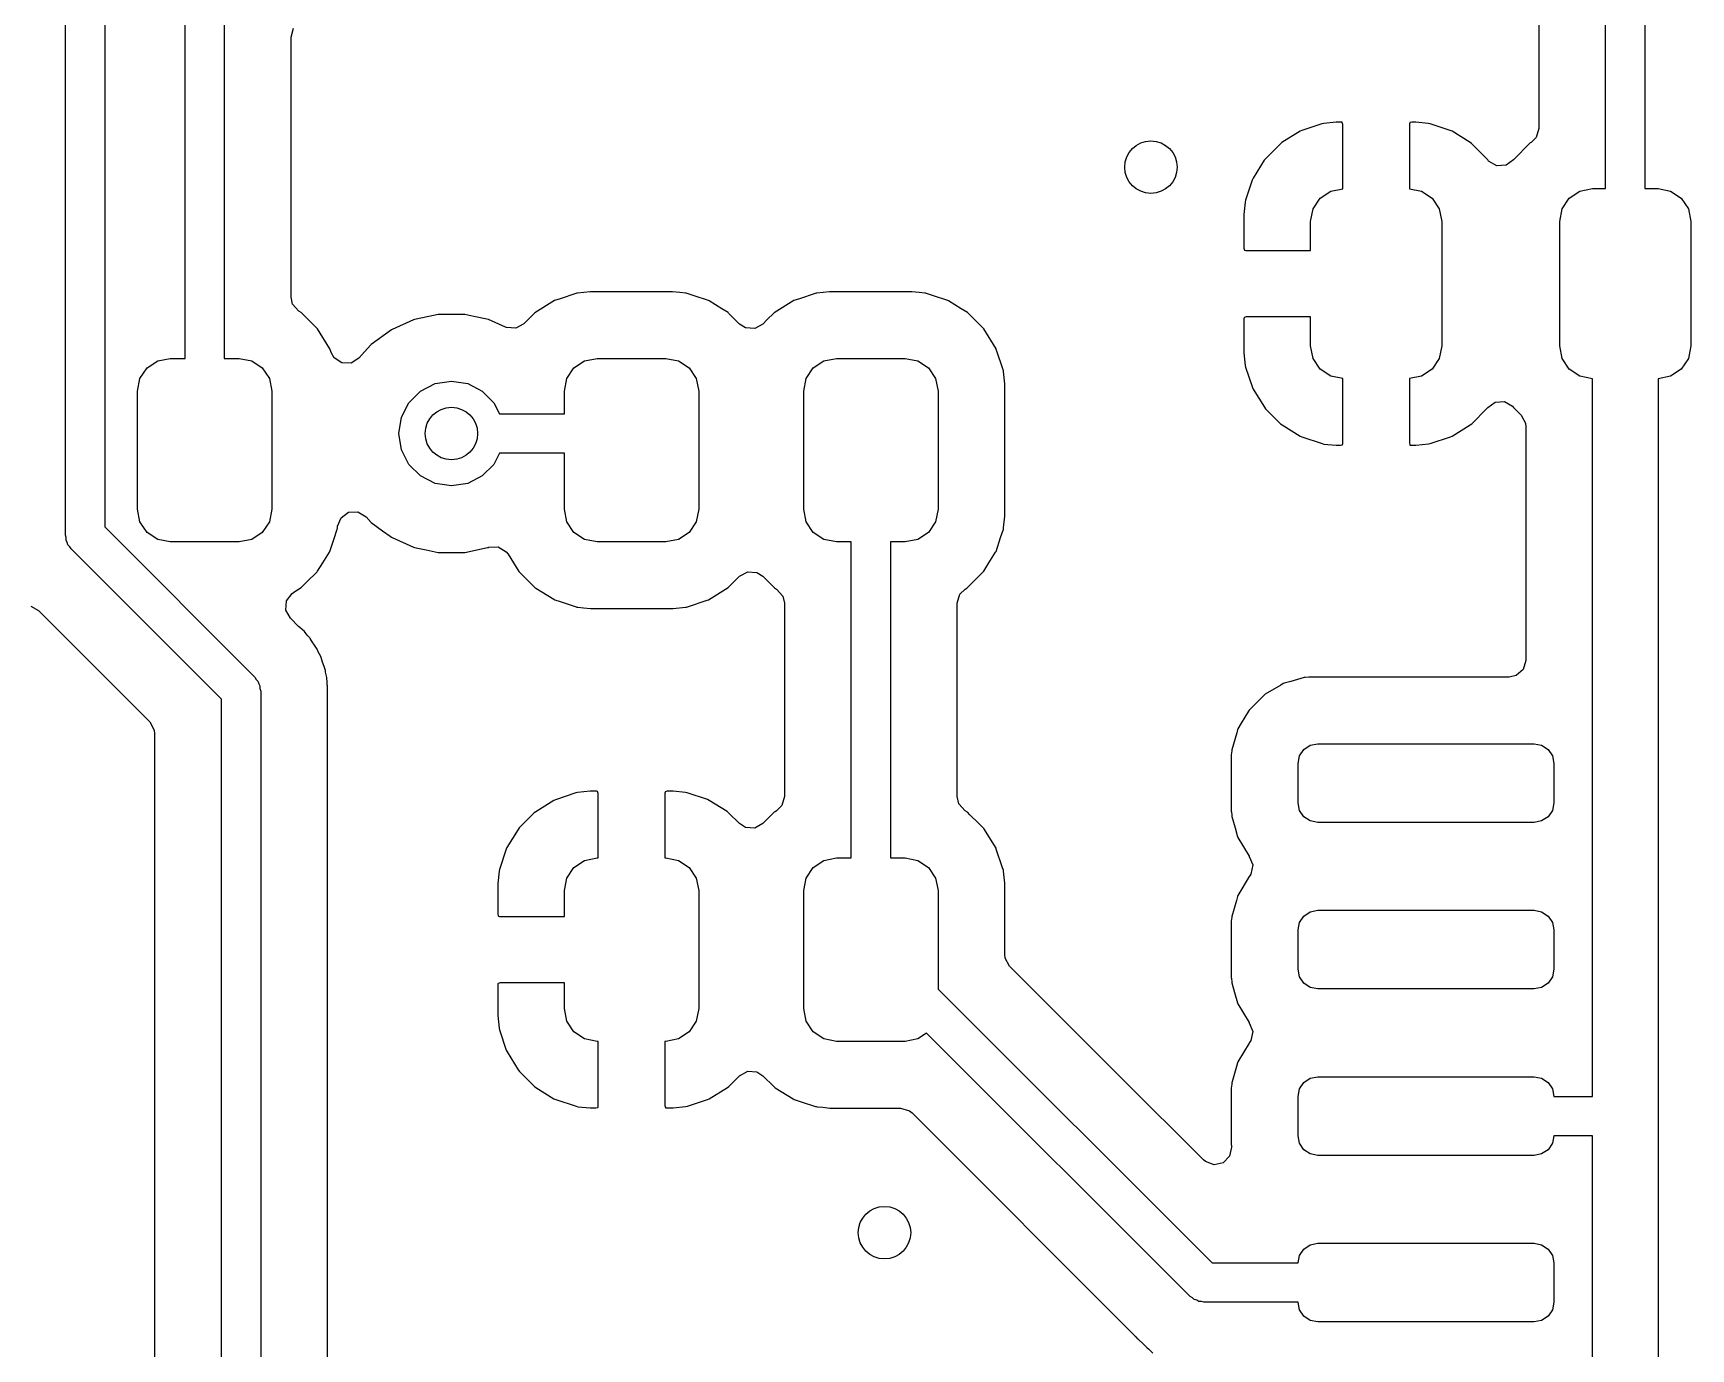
# Model space of a CAD drawing. Extents: x 51 to 243, y -135 to -54.
# Drawn here: x 154.8 to 167.44, y -94.61 to -84.58 of the extents above; entities that cross this region are included whole.
import ezdxf

# ---------------------------------------------------------------- set-up
doc = ezdxf.new("R2010")
doc.units = 0
doc.layers.add('BLACK', color=7, linetype='CONTINUOUS')

msp = doc.modelspace()

# ---------------------------------------------------------------- linework, layer by layer
at = {"layer": 'BLACK', "linetype": 'CONTINUOUS'}
for p, q in [((155.044, -88.4048), (155.044, -63.0388)), ((155.344, -63.101), (155.344, -88.3427)), ((166.789, -85.762), (166.789, -78.8631)), ((167.089, -78.801), (167.089, -85.762)), ((155.957, -87.057), (155.957, -84.139)), ((156.256, -84.139), (156.256, -87.057)), ((166.28, -84.2465), (166.28, -85.3026)), ((156.765, -84.6062), (156.785, -84.538)), ((156.765, -86.5897), (156.765, -84.6062)), ((164.472, -85.3186), (164.459, -85.3248)), ((164.626, -85.2671), (164.472, -85.3186)), ((164.64, -85.2643), (164.626, -85.2671)), ((164.735, -85.2543), (164.64, -85.2643)), ((164.742, -85.254), (164.735, -85.2543)), ((164.771, -85.254), (164.742, -85.254)), ((164.779, -85.2557), (164.771, -85.254)), ((164.781, -85.2569), (164.779, -85.2557)), ((164.785, -85.2721), (164.781, -85.2569)), ((164.785, -85.7628), (164.785, -85.2721)), ((165.295, -85.2599), (165.293, -85.2675)), ((165.293, -85.2675), (165.293, -85.7628)), ((165.296, -85.2585), (165.295, -85.2599)), ((165.311, -85.254), (165.296, -85.2585)), ((165.336, -85.254), (165.311, -85.254)), ((165.343, -85.2543), (165.336, -85.254)), ((165.437, -85.264), (165.343, -85.2543)), ((165.45, -85.2669), (165.437, -85.264)), ((165.605, -85.318), (165.45, -85.2669)), ((165.618, -85.3242), (165.605, -85.318)), ((166.28, -85.3026), (166.26, -85.3707)), ((164.31, -85.4191), (164.195, -85.5338)), ((164.321, -85.4101), (164.31, -85.4191)), ((164.459, -85.3248), (164.321, -85.4101)), ((165.756, -85.4092), (165.618, -85.3242)), ((165.767, -85.4183), (165.756, -85.4092)), ((165.882, -85.5328), (165.767, -85.4183)), ((166.215, -85.4135), (166.09, -85.5387)), ((166.221, -85.4097), (166.215, -85.4135)), ((166.227, -85.4051), (166.221, -85.4097)), ((166.26, -85.3707), (166.226, -85.4045)), ((166.226, -85.4045), (166.227, -85.4051)), ((164.186, -85.5452), (164.101, -85.6832)), ((164.195, -85.5338), (164.186, -85.5452)), ((165.89, -85.5429), (165.882, -85.5328)), ((165.897, -85.5514), (165.89, -85.5429)), ((165.959, -85.5871), (165.897, -85.5514)), ((166.087, -85.5432), (166.03, -85.5838)), ((166.09, -85.5387), (166.087, -85.5432)), ((164.095, -85.6964), (164.044, -85.8507)), ((164.101, -85.6832), (164.095, -85.6964)), ((166.03, -85.5838), (165.959, -85.5871)), ((164.612, -85.8352), (164.693, -85.781)), ((164.693, -85.781), (164.785, -85.7628)), ((165.293, -85.7628), (165.385, -85.781)), ((165.385, -85.781), (165.466, -85.8352)), ((166.512, -85.8352), (166.593, -85.781)), ((166.593, -85.781), (166.689, -85.762)), ((166.689, -85.762), (166.789, -85.762)), ((167.089, -85.762), (167.189, -85.762)), ((167.189, -85.762), (167.285, -85.781)), ((167.285, -85.781), (167.366, -85.8352)), ((164.041, -85.8641), (164.031, -85.9584)), ((164.044, -85.8507), (164.041, -85.8641)), ((164.539, -86.012), (164.558, -85.9163)), ((164.558, -85.9163), (164.612, -85.8352)), ((165.466, -85.8352), (165.52, -85.9163)), ((165.52, -85.9163), (165.539, -86.012)), ((166.439, -86.012), (166.458, -85.9163)), ((166.458, -85.9163), (166.512, -85.8352)), ((167.366, -85.8352), (167.42, -85.9163)), ((167.42, -85.9163), (167.439, -86.012)), ((164.031, -85.9584), (164.031, -85.9649)), ((164.031, -85.9649), (164.031, -86.2149)), ((164.539, -86.233), (164.539, -86.012)), ((165.539, -86.012), (165.539, -86.962)), ((166.439, -86.962), (166.439, -86.012)), ((167.439, -86.012), (167.439, -86.962)), ((164.031, -86.2149), (164.035, -86.2301)), ((164.035, -86.2301), (164.037, -86.2313)), ((164.037, -86.2313), (164.045, -86.233)), ((164.045, -86.233), (164.539, -86.233)), ((158.936, -86.5617), (158.816, -86.6018)), ((158.943, -86.5595), (158.936, -86.5617)), ((158.936, -86.5617), (158.936, -86.5617)), ((158.95, -86.5588), (158.943, -86.5595)), ((159.045, -86.5488), (158.95, -86.5588)), ((158.95, -86.5588), (158.95, -86.5588)), ((159.049, -86.5485), (159.045, -86.5488)), ((159.045, -86.5488), (159.045, -86.5488)), ((159.674, -86.5485), (159.049, -86.5485)), ((159.729, -86.5541), (159.674, -86.5485)), ((159.772, -86.5585), (159.729, -86.5541)), ((159.779, -86.5592), (159.772, -86.5585)), ((159.772, -86.5585), (159.772, -86.5585)), ((159.785, -86.5614), (159.779, -86.5592)), ((159.84, -86.5795), (159.785, -86.5614)), ((159.785, -86.5614), (159.785, -86.5614)), ((159.947, -86.6149), (159.84, -86.5795)), ((160.761, -86.5617), (160.641, -86.6018)), ((160.768, -86.5595), (160.761, -86.5617)), ((160.761, -86.5617), (160.761, -86.5617)), ((160.775, -86.5588), (160.768, -86.5595)), ((160.87, -86.5488), (160.775, -86.5588)), ((160.775, -86.5588), (160.775, -86.5588)), ((160.874, -86.5485), (160.87, -86.5488)), ((160.87, -86.5488), (160.87, -86.5488)), ((161.499, -86.5485), (160.874, -86.5485)), ((161.554, -86.5541), (161.499, -86.5485)), ((161.597, -86.5585), (161.554, -86.5541)), ((161.604, -86.5592), (161.597, -86.5585)), ((161.597, -86.5585), (161.597, -86.5585)), ((161.61, -86.5614), (161.604, -86.5592)), ((161.665, -86.5795), (161.61, -86.5614)), ((161.61, -86.5614), (161.61, -86.5614)), ((161.772, -86.6149), (161.665, -86.5795)), ((156.777, -86.6442), (156.765, -86.5897)), ((156.825, -86.697), (156.777, -86.6442)), ((156.842, -86.7077), (156.825, -86.697)), ((156.967, -86.8327), (156.842, -86.7077)), ((158.619, -86.7137), (158.54, -86.7929)), ((158.625, -86.7085), (158.619, -86.7137)), ((158.775, -86.6154), (158.625, -86.7085)), ((158.816, -86.6018), (158.775, -86.6154)), ((159.953, -86.6187), (159.947, -86.6149)), ((160.05, -86.6785), (159.953, -86.6187)), ((159.953, -86.6187), (159.953, -86.6187)), ((160.097, -86.7077), (160.05, -86.6785)), ((160.102, -86.7129), (160.097, -86.7077)), ((160.185, -86.7953), (160.102, -86.7129)), ((160.45, -86.7085), (160.394, -86.7639)), ((160.6, -86.6154), (160.45, -86.7085)), ((160.641, -86.6018), (160.6, -86.6154)), ((161.778, -86.6187), (161.772, -86.6149)), ((161.875, -86.6785), (161.778, -86.6187)), ((161.778, -86.6187), (161.778, -86.6187)), ((161.922, -86.7077), (161.875, -86.6785)), ((162.047, -86.8327), (161.922, -86.7077)), ((157.061, -86.9831), (156.967, -86.8327)), ((157.531, -86.8389), (157.377, -86.9511)), ((157.537, -86.8362), (157.531, -86.8389)), ((157.7, -86.7639), (157.537, -86.8362)), ((157.537, -86.8362), (157.537, -86.8362)), ((157.706, -86.7612), (157.7, -86.7639)), ((157.7, -86.7639), (157.7, -86.7639)), ((157.816, -86.7377), (157.706, -86.7612)), ((157.886, -86.7229), (157.816, -86.7377)), ((157.893, -86.7215), (157.886, -86.7229)), ((157.886, -86.7229), (157.886, -86.7229)), ((158.083, -86.7215), (157.893, -86.7215)), ((158.09, -86.7229), (158.083, -86.7215)), ((158.16, -86.7377), (158.09, -86.7229)), ((158.09, -86.7229), (158.09, -86.7229)), ((158.27, -86.7612), (158.16, -86.7377)), ((158.4, -86.819), (158.27, -86.7612)), ((158.407, -86.822), (158.4, -86.819)), ((158.478, -86.827), (158.407, -86.822)), ((158.54, -86.7929), (158.478, -86.827)), ((160.23, -86.8242), (160.185, -86.7953)), ((160.301, -86.8292), (160.23, -86.8242)), ((160.363, -86.7951), (160.301, -86.8292)), ((160.394, -86.7639), (160.363, -86.7951)), ((162.141, -86.9831), (162.047, -86.8327)), ((164.033, -86.7469), (164.031, -86.7545)), ((164.031, -86.7545), (164.031, -87.0091)), ((164.034, -86.7455), (164.033, -86.7469)), ((164.049, -86.741), (164.034, -86.7455)), ((164.539, -86.741), (164.049, -86.741)), ((164.539, -86.962), (164.539, -86.741)), ((157.372, -86.956), (157.283, -87.0553)), ((157.377, -86.9511), (157.372, -86.956)), ((157.372, -86.956), (157.372, -86.956)), ((164.558, -87.0577), (164.539, -86.962)), ((165.539, -86.962), (165.52, -87.0577)), ((166.458, -87.0577), (166.439, -86.962)), ((167.439, -86.962), (167.42, -87.0577)), ((155.667, -87.1302), (155.748, -87.076)), ((155.748, -87.076), (155.844, -87.057)), ((155.844, -87.057), (155.957, -87.057)), ((156.256, -87.057), (156.369, -87.057)), ((156.369, -87.057), (156.465, -87.076)), ((156.465, -87.076), (156.546, -87.1302)), ((157.063, -86.99), (157.061, -86.9831)), ((157.07, -87.0108), (157.063, -86.99)), ((157.063, -86.99), (157.063, -86.99)), ((157.093, -87.0516), (157.07, -87.0108)), ((157.152, -87.0912), (157.093, -87.0516)), ((157.223, -87.0925), (157.152, -87.0912)), ((157.283, -87.0553), (157.223, -87.0925)), ((158.922, -87.1302), (159.003, -87.076)), ((159.003, -87.076), (159.099, -87.057)), ((159.099, -87.057), (159.624, -87.057)), ((159.624, -87.057), (159.72, -87.076)), ((159.72, -87.076), (159.801, -87.1302)), ((160.747, -87.1302), (160.828, -87.076)), ((160.828, -87.076), (160.924, -87.057)), ((160.924, -87.057), (161.449, -87.057)), ((161.449, -87.057), (161.545, -87.076)), ((161.545, -87.076), (161.626, -87.1302)), ((162.143, -86.99), (162.141, -86.9831)), ((162.149, -87.0091), (162.143, -86.99)), ((162.189, -87.1286), (162.149, -87.0091)), ((164.031, -87.0091), (164.031, -87.0156)), ((164.031, -87.0156), (164.041, -87.1112)), ((164.612, -87.1388), (164.558, -87.0577)), ((165.52, -87.0577), (165.466, -87.1388)), ((166.512, -87.1388), (166.458, -87.0577)), ((167.42, -87.0577), (167.366, -87.1388)), ((155.594, -87.307), (155.613, -87.2113)), ((155.613, -87.2113), (155.667, -87.1302)), ((156.546, -87.1302), (156.6, -87.2113)), ((156.6, -87.2113), (156.619, -87.307)), ((158.849, -87.307), (158.868, -87.2113)), ((158.868, -87.2113), (158.922, -87.1302)), ((159.801, -87.1302), (159.855, -87.2113)), ((159.855, -87.2113), (159.874, -87.307)), ((160.674, -87.307), (160.693, -87.2113)), ((160.693, -87.2113), (160.747, -87.1302)), ((161.626, -87.1302), (161.68, -87.2113)), ((161.68, -87.2113), (161.699, -87.307)), ((162.197, -87.1508), (162.189, -87.1286)), ((162.197, -87.1577), (162.197, -87.1508)), ((162.207, -87.2507), (162.197, -87.1577)), ((162.197, -87.1577), (162.197, -87.1577)), ((164.041, -87.1112), (164.044, -87.1246)), ((164.044, -87.1246), (164.096, -87.2788)), ((164.693, -87.193), (164.612, -87.1388)), ((164.785, -87.2112), (164.693, -87.193)), ((164.785, -87.7065), (164.785, -87.2112)), ((165.385, -87.193), (165.293, -87.2112)), ((165.293, -87.2112), (165.293, -87.7019)), ((165.466, -87.1388), (165.385, -87.193)), ((166.593, -87.193), (166.512, -87.1388)), ((166.689, -87.212), (166.593, -87.193)), ((166.689, -92.6869), (166.689, -87.212)), ((167.285, -87.193), (167.189, -87.212)), ((167.189, -87.212), (167.189, -100.367)), ((167.366, -87.1388), (167.285, -87.193)), ((155.594, -88.207), (155.594, -87.307)), ((156.619, -87.307), (156.619, -88.207)), ((157.664, -87.3949), (157.753, -87.3064)), ((157.753, -87.3064), (157.864, -87.2496)), ((157.864, -87.2496), (157.988, -87.23)), ((157.988, -87.23), (158.112, -87.2496)), ((158.112, -87.2496), (158.223, -87.3064)), ((158.223, -87.3064), (158.312, -87.3949)), ((158.849, -87.48), (158.849, -87.307)), ((159.874, -87.307), (159.874, -88.207)), ((160.674, -88.207), (160.674, -87.307)), ((161.699, -87.307), (161.699, -88.207)), ((162.207, -87.2566), (162.207, -87.2507)), ((162.207, -88.2574), (162.207, -87.2566)), ((164.096, -87.2788), (164.102, -87.292)), ((164.102, -87.292), (164.187, -87.4298)), ((157.608, -87.5064), (157.664, -87.3949)), ((158.312, -87.3949), (158.355, -87.48)), ((164.187, -87.4298), (164.196, -87.4412)), ((164.196, -87.4412), (164.311, -87.5557)), ((165.768, -87.5549), (165.883, -87.4402)), ((165.883, -87.4402), (165.89, -87.4312)), ((165.89, -87.4312), (165.948, -87.3902)), ((165.948, -87.3902), (166.019, -87.3869)), ((166.019, -87.3869), (166.08, -87.4226)), ((166.08, -87.4226), (166.087, -87.4304)), ((166.087, -87.4304), (166.091, -87.4363)), ((166.091, -87.4363), (166.096, -87.4415)), ((166.096, -87.4415), (166.144, -87.4893)), ((157.588, -87.63), (157.608, -87.5064)), ((158.355, -87.48), (158.849, -87.48)), ((164.311, -87.5557), (164.322, -87.5648)), ((164.322, -87.5648), (164.46, -87.6498)), ((165.619, -87.6492), (165.757, -87.5639)), ((165.757, -87.5639), (165.768, -87.5549)), ((166.144, -87.4893), (166.178, -87.5515)), ((166.178, -87.5515), (166.18, -87.5784)), ((166.18, -87.5784), (166.18, -89.3625)), ((157.608, -87.7536), (157.588, -87.63)), ((164.46, -87.6498), (164.473, -87.656)), ((164.473, -87.656), (164.628, -87.7071)), ((164.628, -87.7071), (164.641, -87.71)), ((164.641, -87.71), (164.735, -87.7197)), ((164.735, -87.7197), (164.742, -87.72)), ((164.742, -87.72), (164.767, -87.72)), ((164.767, -87.72), (164.782, -87.7155)), ((164.782, -87.7155), (164.783, -87.7141)), ((164.783, -87.7141), (164.785, -87.7065)), ((165.293, -87.7019), (165.297, -87.7171)), ((165.297, -87.7171), (165.299, -87.7183)), ((165.299, -87.7183), (165.307, -87.72)), ((165.307, -87.72), (165.336, -87.72)), ((165.336, -87.72), (165.343, -87.7197)), ((165.343, -87.7197), (165.438, -87.7097)), ((165.438, -87.7097), (165.452, -87.7069)), ((165.452, -87.7069), (165.606, -87.6554)), ((165.606, -87.6554), (165.619, -87.6492)), ((157.664, -87.8651), (157.608, -87.7536)), ((158.355, -87.78), (158.312, -87.8651)), ((158.849, -87.78), (158.355, -87.78)), ((158.849, -88.207), (158.849, -87.78)), ((157.753, -87.9536), (157.664, -87.8651)), ((157.864, -88.0104), (157.753, -87.9536)), ((158.223, -87.9536), (158.112, -88.0104)), ((158.312, -87.8651), (158.223, -87.9536)), ((157.988, -88.03), (157.864, -88.0104)), ((158.112, -88.0104), (157.988, -88.03)), ((155.613, -88.3027), (155.594, -88.207)), ((156.619, -88.207), (156.6, -88.3027)), ((157.204, -88.2311), (157.275, -88.2282)), ((157.275, -88.2282), (157.338, -88.2661)), ((158.868, -88.3027), (158.849, -88.207)), ((159.874, -88.207), (159.855, -88.3027)), ((160.693, -88.3027), (160.674, -88.207)), ((161.699, -88.207), (161.68, -88.3027)), ((155.344, -88.3427), (156.49, -89.4883)), ((155.667, -88.3838), (155.613, -88.3027)), ((156.6, -88.3027), (156.546, -88.3838)), ((157.117, -88.3619), (157.118, -88.3503)), ((157.118, -88.3503), (157.119, -88.3376)), ((157.119, -88.3376), (157.146, -88.2719)), ((157.146, -88.2719), (157.204, -88.2311)), ((157.338, -88.2661), (157.377, -88.3089)), ((157.377, -88.3089), (157.463, -88.3714)), ((158.922, -88.3838), (158.868, -88.3027)), ((159.855, -88.3027), (159.801, -88.3838)), ((160.747, -88.3838), (160.693, -88.3027)), ((161.68, -88.3027), (161.626, -88.3838)), ((162.197, -88.3619), (162.198, -88.3488)), ((162.198, -88.3488), (162.207, -88.2606)), ((162.207, -88.2606), (162.207, -88.2574)), ((155.049, -88.4239), (155.044, -88.4048)), ((155.049, -88.4437), (155.049, -88.4239)), ((155.059, -88.4608), (155.049, -88.4437)), ((155.064, -88.4798), (155.059, -88.4608)), ((155.078, -88.4938), (155.064, -88.4798)), ((155.748, -88.438), (155.667, -88.3838)), ((155.844, -88.457), (155.748, -88.438)), ((156.369, -88.457), (155.844, -88.457)), ((156.465, -88.438), (156.369, -88.457)), ((156.546, -88.3838), (156.465, -88.438)), ((157.061, -88.5297), (157.096, -88.4238)), ((157.096, -88.4238), (157.115, -88.3684)), ((157.115, -88.3684), (157.117, -88.3619)), ((157.115, -88.3684), (157.115, -88.3684)), ((157.463, -88.3714), (157.52, -88.4132)), ((157.52, -88.4132), (157.531, -88.4211)), ((157.531, -88.4211), (157.537, -88.4238)), ((157.537, -88.4238), (157.537, -88.4238)), ((157.537, -88.4238), (157.7, -88.4961)), ((159.003, -88.438), (158.922, -88.3838)), ((159.099, -88.457), (159.003, -88.438)), ((159.624, -88.457), (159.099, -88.457)), ((159.72, -88.438), (159.624, -88.457)), ((159.801, -88.3838), (159.72, -88.438)), ((160.828, -88.438), (160.747, -88.3838)), ((160.924, -88.457), (160.828, -88.438)), ((161.036, -88.457), (160.924, -88.457)), ((161.036, -90.867), (161.036, -88.457)), ((161.449, -88.457), (161.337, -88.457)), ((161.337, -88.457), (161.337, -90.867)), ((161.545, -88.438), (161.449, -88.457)), ((161.626, -88.3838), (161.545, -88.438)), ((162.141, -88.5297), (162.176, -88.4238)), ((162.176, -88.4238), (162.195, -88.3684)), ((162.195, -88.3684), (162.197, -88.3619)), ((162.195, -88.3684), (162.195, -88.3684)), ((155.088, -88.5109), (155.078, -88.4938)), ((156.234, -89.6565), (155.088, -88.5109)), ((157.007, -88.6169), (157.057, -88.536)), ((157.057, -88.536), (157.061, -88.5297)), ((157.057, -88.536), (157.057, -88.536)), ((157.7, -88.4961), (157.706, -88.4988)), ((157.706, -88.4988), (157.796, -88.518)), ((157.796, -88.518), (157.886, -88.5371)), ((157.886, -88.5371), (157.886, -88.5371)), ((157.886, -88.5371), (157.893, -88.5385)), ((157.893, -88.5385), (158.083, -88.5385)), ((158.083, -88.5385), (158.09, -88.5371)), ((158.09, -88.5371), (158.264, -88.5002)), ((158.09, -88.5371), (158.09, -88.5371)), ((158.264, -88.5002), (158.27, -88.4988)), ((158.264, -88.5002), (158.264, -88.5002)), ((158.27, -88.4988), (158.274, -88.497)), ((158.274, -88.497), (158.344, -88.495)), ((158.344, -88.495), (158.405, -88.5317)), ((158.405, -88.5317), (158.42, -88.5506)), ((158.42, -88.5506), (158.501, -88.6813)), ((162.087, -88.6169), (162.137, -88.536)), ((162.137, -88.536), (162.141, -88.5297)), ((162.137, -88.536), (162.137, -88.536)), ((156.884, -88.765), (156.963, -88.6855)), ((156.963, -88.6855), (156.968, -88.6803)), ((156.968, -88.6803), (157.007, -88.6169)), ((158.501, -88.6813), (158.626, -88.8063)), ((160.098, -88.8055), (160.185, -88.7189)), ((160.185, -88.7189), (160.247, -88.6848)), ((160.247, -88.6848), (160.318, -88.6898)), ((160.318, -88.6898), (160.363, -88.7187)), ((160.363, -88.7187), (160.436, -88.7916)), ((161.964, -88.765), (162.043, -88.6855)), ((162.043, -88.6855), (162.048, -88.6803)), ((162.048, -88.6803), (162.087, -88.6169)), ((156.731, -88.9062), (156.773, -88.8494)), ((156.773, -88.8494), (156.783, -88.8431)), ((156.783, -88.8431), (156.786, -88.8411)), ((156.786, -88.8411), (156.843, -88.8055)), ((156.843, -88.8055), (156.884, -88.765)), ((158.626, -88.8063), (158.632, -88.8101)), ((158.632, -88.8101), (158.632, -88.8101)), ((158.632, -88.8101), (158.769, -88.8948)), ((159.948, -88.8986), (160.098, -88.8055)), ((160.436, -88.7916), (160.451, -88.8063)), ((160.451, -88.8063), (160.468, -88.817)), ((160.468, -88.817), (160.516, -88.8698)), ((161.845, -88.9242), (161.865, -88.856)), ((161.865, -88.856), (161.905, -88.817)), ((161.905, -88.817), (161.917, -88.8093)), ((161.917, -88.8093), (161.923, -88.8055)), ((161.917, -88.8093), (161.917, -88.8093)), ((161.923, -88.8055), (161.964, -88.765)), ((154.781, -88.9481), (154.839, -88.9811)), ((154.839, -88.9811), (155.688, -89.8302)), ((156.726, -88.977), (156.731, -88.9062)), ((156.76, -89.0393), (156.726, -88.977)), ((158.769, -88.8948), (158.776, -88.8991)), ((158.776, -88.8991), (158.816, -88.9123)), ((158.816, -88.9123), (158.938, -88.9526)), ((158.938, -88.9526), (158.938, -88.9526)), ((158.938, -88.9526), (158.944, -88.9548)), ((158.944, -88.9548), (158.951, -88.9555)), ((158.951, -88.9555), (158.951, -88.9555)), ((158.951, -88.9555), (158.994, -88.9599)), ((158.994, -88.9599), (159.049, -88.9655)), ((159.049, -88.9655), (159.674, -88.9655)), ((159.674, -88.9655), (159.678, -88.9652)), ((159.678, -88.9652), (159.773, -88.9552)), ((159.678, -88.9652), (159.678, -88.9652)), ((159.773, -88.9552), (159.78, -88.9545)), ((159.773, -88.9552), (159.773, -88.9552)), ((159.78, -88.9545), (159.787, -88.9523)), ((159.787, -88.9523), (159.939, -88.9017)), ((159.787, -88.9523), (159.787, -88.9523)), ((159.939, -88.9017), (159.948, -88.8986)), ((160.516, -88.8698), (160.528, -88.9243)), ((160.528, -88.9243), (160.528, -90.3998)), ((161.845, -90.3997), (161.845, -88.9242)), ((156.823, -89.1026), (156.76, -89.0393)), ((156.832, -89.1106), (156.823, -89.1026)), ((156.867, -89.14), (156.832, -89.1106)), ((156.88, -89.1569), (156.867, -89.14)), ((156.88, -89.1574), (156.88, -89.1569)), ((156.893, -89.1724), (156.88, -89.1574)), ((156.908, -89.1876), (156.893, -89.1724)), ((156.912, -89.1944), (156.908, -89.1876)), ((156.931, -89.2273), (156.912, -89.1944)), ((156.912, -89.1944), (156.912, -89.1944)), ((156.938, -89.2372), (156.931, -89.2273)), ((156.965, -89.2746), (156.938, -89.2372)), ((156.973, -89.2946), (156.965, -89.2746)), ((156.982, -89.3123), (156.973, -89.2946)), ((156.993, -89.3308), (156.982, -89.3123)), ((156.995, -89.3384), (156.993, -89.3308)), ((157.006, -89.3751), (156.995, -89.3384)), ((156.995, -89.3384), (156.995, -89.3384)), ((166.18, -89.3625), (166.16, -89.4306)), ((156.49, -89.4883), (156.499, -89.5054)), ((157.009, -89.3863), (157.006, -89.3751)), ((157.021, -89.4148), (157.009, -89.3863)), ((157.026, -89.4293), (157.021, -89.4148)), ((157.027, -89.4372), (157.026, -89.4293)), ((157.029, -89.4506), (157.027, -89.4372)), ((157.033, -89.4699), (157.029, -89.4506)), ((157.039, -89.4905), (157.033, -89.4699)), ((157.04, -89.5282), (157.039, -89.4905)), ((164.49, -89.4914), (164.39, -89.5205)), ((164.497, -89.4909), (164.49, -89.4914)), ((164.525, -89.4887), (164.497, -89.4909)), ((164.497, -89.4909), (164.497, -89.4909)), ((164.527, -89.4885), (164.525, -89.4887)), ((164.525, -89.4887), (164.525, -89.4887)), ((166.054, -89.4885), (164.527, -89.4885)), ((166.107, -89.4771), (166.054, -89.4885)), ((166.16, -89.4306), (166.107, -89.4771)), ((156.499, -89.5054), (156.513, -89.5194)), ((156.513, -89.5194), (156.519, -89.5384)), ((156.519, -89.5384), (156.528, -89.5555)), ((156.528, -89.5555), (156.528, -89.5753)), ((156.528, -89.5753), (156.534, -89.5944)), ((156.534, -89.5944), (156.534, -113.649)), ((157.041, -89.5367), (157.04, -89.5282)), ((157.041, -89.5485), (157.041, -89.5367)), ((157.042, -89.5529), (157.041, -89.5485)), ((157.042, -89.582), (157.042, -89.5529)), ((157.042, -89.586), (157.042, -89.582)), ((157.044, -89.6568), (157.042, -89.586)), ((164.194, -89.6185), (164.187, -89.6225)), ((164.312, -89.549), (164.194, -89.6185)), ((164.194, -89.6185), (164.194, -89.6185)), ((164.33, -89.5379), (164.312, -89.549)), ((164.338, -89.5356), (164.33, -89.5379)), ((164.39, -89.5205), (164.338, -89.5356)), ((164.338, -89.5356), (164.338, -89.5356)), ((156.234, -113.712), (156.234, -89.6565)), ((157.042, -89.6764), (157.043, -89.6646)), ((157.042, -113.387), (157.042, -89.6764)), ((157.043, -89.6646), (157.044, -89.6568)), ((164.066, -89.747), (164.011, -89.8389)), ((164.07, -89.7402), (164.066, -89.747)), ((164.066, -89.747), (164.066, -89.747)), ((164.187, -89.6225), (164.07, -89.7402)), ((155.688, -89.8302), (155.722, -89.8925)), ((164.011, -89.8389), (163.985, -89.8834)), ((155.722, -89.8925), (155.725, -89.9193)), ((155.725, -89.9193), (155.725, -96.5302)), ((163.976, -89.9131), (163.938, -90.0432)), ((163.983, -89.891), (163.976, -89.9131)), ((163.985, -89.8834), (163.983, -89.891)), ((163.983, -89.891), (163.983, -89.891)), ((164.537, -90.0084), (164.594, -89.997)), ((164.594, -89.997), (166.244, -89.997)), ((166.244, -89.997), (166.301, -90.0084)), ((163.937, -90.0659), (163.935, -90.0805)), ((163.935, -90.0805), (163.935, -90.5135)), ((163.938, -90.0496), (163.937, -90.0659)), ((163.938, -90.0432), (163.938, -90.0496)), ((163.938, -90.0496), (163.938, -90.0496)), ((164.444, -90.147), (164.455, -90.0896)), ((164.455, -90.0896), (164.488, -90.0409)), ((164.488, -90.0409), (164.537, -90.0084)), ((166.301, -90.0084), (166.35, -90.0409)), ((166.35, -90.0409), (166.383, -90.0896)), ((166.383, -90.0896), (166.394, -90.147)), ((164.444, -90.447), (164.444, -90.147)), ((166.394, -90.147), (166.394, -90.447)), ((158.936, -90.3721), (158.782, -90.4236)), ((158.95, -90.3693), (158.936, -90.3721)), ((159.045, -90.3593), (158.95, -90.3693)), ((159.052, -90.359), (159.045, -90.3593)), ((159.094, -90.359), (159.052, -90.359)), ((159.102, -90.3607), (159.094, -90.359)), ((159.103, -90.3619), (159.102, -90.3607)), ((159.107, -90.3771), (159.103, -90.3619)), ((159.107, -90.867), (159.107, -90.3771)), ((159.617, -90.3649), (159.615, -90.3725)), ((159.615, -90.3725), (159.615, -90.867)), ((159.618, -90.3635), (159.617, -90.3649)), ((159.634, -90.359), (159.618, -90.3635)), ((159.671, -90.359), (159.634, -90.359)), ((159.678, -90.3593), (159.671, -90.359)), ((159.772, -90.369), (159.678, -90.3593)), ((159.785, -90.3719), (159.772, -90.369)), ((159.94, -90.423), (159.785, -90.3719)), ((158.769, -90.4298), (158.631, -90.5151)), ((158.782, -90.4236), (158.769, -90.4298)), ((159.953, -90.4292), (159.94, -90.423)), ((160.091, -90.5142), (159.953, -90.4292)), ((160.508, -90.468), (160.468, -90.507)), ((160.528, -90.3998), (160.508, -90.468)), ((161.857, -90.4542), (161.845, -90.3997)), ((161.905, -90.507), (161.857, -90.4542)), ((164.455, -90.5044), (164.444, -90.447)), ((164.488, -90.5531), (164.455, -90.5044)), ((166.383, -90.5044), (166.35, -90.5531)), ((166.394, -90.447), (166.383, -90.5044)), ((158.62, -90.5241), (158.505, -90.6388)), ((158.631, -90.5151), (158.62, -90.5241)), ((160.102, -90.5233), (160.091, -90.5142)), ((160.185, -90.6056), (160.102, -90.5233)), ((160.23, -90.6345), (160.185, -90.6056)), ((160.363, -90.6055), (160.301, -90.6395)), ((160.444, -90.5237), (160.363, -90.6055)), ((160.45, -90.5185), (160.444, -90.5237)), ((160.456, -90.5147), (160.45, -90.5185)), ((160.468, -90.507), (160.456, -90.5147)), ((160.456, -90.5147), (160.456, -90.5147)), ((161.922, -90.5177), (161.905, -90.507)), ((161.942, -90.5375), (161.922, -90.5177)), ((162.008, -90.6034), (161.942, -90.5375)), ((162.047, -90.6427), (162.008, -90.6034)), ((163.935, -90.5135), (163.936, -90.5159)), ((163.936, -90.5159), (163.936, -90.516)), ((163.936, -90.516), (163.938, -90.541)), ((163.938, -90.541), (163.938, -90.5508)), ((163.938, -90.5508), (163.964, -90.6375)), ((164.537, -90.5856), (164.488, -90.5531)), ((164.594, -90.597), (164.537, -90.5856)), ((166.244, -90.597), (164.594, -90.597)), ((166.301, -90.5856), (166.244, -90.597)), ((166.35, -90.5531), (166.301, -90.5856)), ((158.496, -90.6502), (158.411, -90.7882)), ((158.505, -90.6388), (158.496, -90.6502)), ((160.301, -90.6395), (160.23, -90.6345)), ((162.141, -90.7931), (162.047, -90.6427)), ((163.964, -90.6375), (163.98, -90.6951)), ((163.98, -90.6951), (163.985, -90.7106)), ((163.985, -90.7106), (164.07, -90.8538)), ((158.405, -90.8014), (158.354, -90.9557)), ((158.411, -90.7882), (158.405, -90.8014)), ((159.003, -90.886), (159.099, -90.867)), ((159.099, -90.867), (159.107, -90.867)), ((159.615, -90.867), (159.624, -90.867)), ((159.624, -90.867), (159.72, -90.886)), ((160.828, -90.886), (160.924, -90.867)), ((160.924, -90.867), (161.036, -90.867)), ((161.337, -90.867), (161.449, -90.867)), ((161.449, -90.867), (161.545, -90.886)), ((162.143, -90.8), (162.141, -90.7931)), ((162.191, -90.9431), (162.143, -90.8)), ((164.07, -90.8538), (164.072, -90.8565)), ((164.072, -90.8565), (164.098, -90.9209)), ((158.351, -90.9691), (158.341, -91.0634)), ((158.354, -90.9557), (158.351, -90.9691)), ((158.868, -91.0213), (158.922, -90.9402)), ((158.922, -90.9402), (159.003, -90.886)), ((159.72, -90.886), (159.801, -90.9402)), ((159.801, -90.9402), (159.855, -91.0213)), ((160.693, -91.0213), (160.747, -90.9402)), ((160.747, -90.9402), (160.828, -90.886)), ((161.545, -90.886), (161.626, -90.9402)), ((161.626, -90.9402), (161.68, -91.0213)), ((162.197, -90.9608), (162.191, -90.9431)), ((162.197, -90.9677), (162.197, -90.9608)), ((162.207, -91.0607), (162.197, -90.9677)), ((162.197, -90.9677), (162.197, -90.9677)), ((164.07, -91.0102), (163.985, -91.1534)), ((164.073, -91.0063), (164.07, -91.0102)), ((164.084, -90.9905), (164.073, -91.0063)), ((164.098, -90.9209), (164.084, -90.9905)), ((158.341, -91.0634), (158.341, -91.0699)), ((158.341, -91.0699), (158.341, -91.2949)), ((158.849, -91.117), (158.868, -91.0213)), ((158.849, -91.313), (158.849, -91.117)), ((159.855, -91.0213), (159.874, -91.117)), ((159.874, -91.117), (159.874, -92.017)), ((160.674, -91.117), (160.693, -91.0213)), ((160.674, -92.017), (160.674, -91.117)), ((161.68, -91.0213), (161.699, -91.117)), ((161.699, -91.117), (161.699, -91.8674)), ((162.207, -91.0666), (162.207, -91.0607)), ((162.207, -91.6045), (162.207, -91.0666)), ((163.974, -91.1919), (163.938, -91.3132)), ((163.983, -91.161), (163.974, -91.1919)), ((163.985, -91.1534), (163.983, -91.161)), ((163.983, -91.161), (163.983, -91.161)), ((158.341, -91.2949), (158.345, -91.3101)), ((158.345, -91.3101), (158.347, -91.3113)), ((158.347, -91.3113), (158.355, -91.313)), ((158.355, -91.313), (158.849, -91.313)), ((163.937, -91.3336), (163.935, -91.3505)), ((163.935, -91.3505), (163.935, -91.7835)), ((163.938, -91.3196), (163.937, -91.3336)), ((163.938, -91.3132), (163.938, -91.3196)), ((163.938, -91.3196), (163.938, -91.3196)), ((164.444, -91.417), (164.455, -91.3596)), ((164.455, -91.3596), (164.488, -91.3109)), ((164.488, -91.3109), (164.537, -91.2784)), ((164.537, -91.2784), (164.594, -91.267)), ((164.594, -91.267), (166.244, -91.267)), ((166.244, -91.267), (166.301, -91.2784)), ((166.301, -91.2784), (166.35, -91.3109)), ((166.35, -91.3109), (166.383, -91.3596)), ((166.383, -91.3596), (166.394, -91.417)), ((164.444, -91.717), (164.444, -91.417)), ((166.394, -91.417), (166.394, -91.717)), ((162.21, -91.6313), (162.207, -91.6045)), ((162.244, -91.6936), (162.21, -91.6313)), ((163.097, -92.5464), (162.244, -91.6936)), ((164.455, -91.7744), (164.444, -91.717)), ((166.394, -91.717), (166.383, -91.7744)), ((158.343, -91.8269), (158.341, -91.8345)), ((158.341, -91.8345), (158.341, -92.0641)), ((158.344, -91.8255), (158.343, -91.8269)), ((158.359, -91.821), (158.344, -91.8255)), ((158.849, -91.821), (158.359, -91.821)), ((158.849, -92.017), (158.849, -91.821)), ((161.699, -91.8674), (163.789, -93.957)), ((163.935, -91.7835), (163.936, -91.7859)), ((163.936, -91.7859), (163.936, -91.786)), ((163.936, -91.786), (163.938, -91.8131)), ((163.938, -91.8131), (163.938, -91.8208)), ((163.938, -91.8208), (163.96, -91.8934)), ((163.96, -91.8934), (163.982, -91.9721)), ((164.488, -91.8231), (164.455, -91.7744)), ((164.537, -91.8556), (164.488, -91.8231)), ((164.594, -91.867), (164.537, -91.8556)), ((166.244, -91.867), (164.594, -91.867)), ((166.301, -91.8556), (166.244, -91.867)), ((166.35, -91.8231), (166.301, -91.8556)), ((166.383, -91.7744), (166.35, -91.8231)), ((158.868, -92.1127), (158.849, -92.017)), ((159.874, -92.017), (159.855, -92.1127)), ((160.693, -92.1127), (160.674, -92.017)), ((163.982, -91.9721), (163.985, -91.9806)), ((163.985, -91.9806), (164.07, -92.1238)), ((158.341, -92.0641), (158.341, -92.0706)), ((158.341, -92.0706), (158.351, -92.1662)), ((158.922, -92.1938), (158.868, -92.1127)), ((159.855, -92.1127), (159.801, -92.1938)), ((160.747, -92.1938), (160.693, -92.1127)), ((164.07, -92.1238), (164.072, -92.1265)), ((164.072, -92.1265), (164.098, -92.1909)), ((158.351, -92.1662), (158.354, -92.1796)), ((158.354, -92.1796), (158.406, -92.3338)), ((159.003, -92.248), (158.922, -92.1938)), ((159.099, -92.267), (159.003, -92.248)), ((159.107, -92.267), (159.099, -92.267)), ((159.107, -92.7615), (159.107, -92.267)), ((159.624, -92.267), (159.615, -92.267)), ((159.615, -92.267), (159.615, -92.7569)), ((159.72, -92.248), (159.624, -92.267)), ((159.801, -92.1938), (159.72, -92.248)), ((160.828, -92.248), (160.747, -92.1938)), ((160.924, -92.267), (160.828, -92.248)), ((161.449, -92.267), (160.924, -92.267)), ((161.545, -92.248), (161.449, -92.267)), ((161.611, -92.2036), (161.545, -92.248)), ((163.62, -94.2131), (161.611, -92.2036)), ((164.084, -92.2605), (164.073, -92.2763)), ((164.098, -92.1909), (164.084, -92.2605)), ((158.406, -92.3338), (158.412, -92.347)), ((158.412, -92.347), (158.497, -92.4848)), ((164.07, -92.2802), (163.985, -92.4234)), ((164.073, -92.2763), (164.07, -92.2802)), ((158.497, -92.4848), (158.506, -92.4962)), ((158.506, -92.4962), (158.621, -92.6107)), ((160.184, -92.5285), (160.247, -92.4945)), ((160.247, -92.4945), (160.318, -92.4995)), ((160.318, -92.4995), (160.363, -92.5284)), ((160.363, -92.5284), (160.446, -92.6111)), ((163.975, -92.4584), (163.938, -92.5832)), ((163.983, -92.431), (163.975, -92.4584)), ((163.985, -92.4234), (163.983, -92.431)), ((163.983, -92.431), (163.983, -92.431)), ((158.621, -92.6107), (158.632, -92.6198)), ((158.632, -92.6198), (158.77, -92.7048)), ((159.954, -92.7042), (160.092, -92.6189)), ((160.092, -92.6189), (160.103, -92.6099)), ((160.103, -92.6099), (160.184, -92.5285)), ((160.446, -92.6111), (160.446, -92.6111)), ((160.446, -92.6111), (160.451, -92.6163)), ((160.451, -92.6163), (160.457, -92.6201)), ((160.457, -92.6201), (160.457, -92.6201)), ((160.457, -92.6201), (160.594, -92.7048)), ((163.722, -93.1715), (163.097, -92.5464)), ((163.936, -92.6099), (163.935, -92.6205)), ((163.935, -92.6205), (163.935, -93.0535)), ((163.938, -92.5896), (163.936, -92.6099)), ((163.938, -92.5832), (163.938, -92.5896)), ((163.938, -92.5896), (163.938, -92.5896)), ((164.444, -92.687), (164.455, -92.6296)), ((164.455, -92.6296), (164.488, -92.5809)), ((164.488, -92.5809), (164.537, -92.5484)), ((164.537, -92.5484), (164.594, -92.537)), ((164.594, -92.537), (166.244, -92.537)), ((166.244, -92.537), (166.301, -92.5484)), ((166.301, -92.5484), (166.35, -92.5809)), ((166.35, -92.5809), (166.383, -92.6296)), ((166.383, -92.6296), (166.394, -92.687)), ((158.77, -92.7048), (158.783, -92.711)), ((158.783, -92.711), (158.938, -92.7621)), ((158.938, -92.7621), (158.951, -92.765)), ((158.951, -92.765), (159.045, -92.7747)), ((159.045, -92.7747), (159.052, -92.775)), ((159.052, -92.775), (159.089, -92.775)), ((159.089, -92.775), (159.105, -92.7705)), ((159.105, -92.7705), (159.106, -92.7691)), ((159.106, -92.7691), (159.107, -92.7615)), ((159.615, -92.7569), (159.62, -92.7721)), ((159.62, -92.7721), (159.621, -92.7733)), ((159.621, -92.7733), (159.629, -92.775)), ((159.629, -92.775), (159.671, -92.775)), ((159.671, -92.775), (159.678, -92.7747)), ((159.678, -92.7747), (159.773, -92.7647)), ((159.773, -92.7647), (159.787, -92.7619)), ((159.787, -92.7619), (159.941, -92.7104)), ((159.941, -92.7104), (159.954, -92.7042)), ((160.594, -92.7048), (160.601, -92.7091)), ((160.601, -92.7091), (160.656, -92.7271)), ((160.656, -92.7271), (160.763, -92.7626)), ((160.763, -92.7626), (160.763, -92.7626)), ((160.763, -92.7626), (160.769, -92.7648)), ((160.769, -92.7648), (160.776, -92.7655)), ((160.776, -92.7655), (160.776, -92.7655)), ((160.776, -92.7655), (160.819, -92.7699)), ((160.819, -92.7699), (160.874, -92.7755)), ((160.874, -92.7755), (161.412, -92.7755)), ((161.412, -92.7755), (161.48, -92.7955)), ((164.444, -92.987), (164.444, -92.687)), ((166.394, -92.687), (166.689, -92.687)), ((166.689, -92.687), (166.689, -92.6869)), ((161.48, -92.7955), (161.501, -92.8124)), ((161.501, -92.8124), (163.203, -94.5146)), ((164.455, -93.0444), (164.444, -92.987)), ((166.394, -92.987), (166.383, -93.0444)), ((166.689, -92.987), (166.394, -92.987)), ((166.689, -100.367), (166.689, -92.987)), ((163.922, -93.142), (163.873, -93.1926)), ((163.937, -93.0726), (163.922, -93.142)), ((163.935, -93.0535), (163.936, -93.0619)), ((163.936, -93.0619), (163.937, -93.0726)), ((164.488, -93.0931), (164.455, -93.0444)), ((164.537, -93.1256), (164.488, -93.0931)), ((164.594, -93.137), (164.537, -93.1256)), ((166.244, -93.137), (164.594, -93.137)), ((166.301, -93.1256), (166.244, -93.137)), ((166.35, -93.0931), (166.301, -93.1256)), ((166.383, -93.0444), (166.35, -93.0931)), ((163.737, -93.1838), (163.722, -93.1715)), ((163.803, -93.2082), (163.737, -93.1838)), ((163.873, -93.1926), (163.803, -93.2082)), ((164.444, -93.957), (164.455, -93.8996)), ((164.455, -93.8996), (164.488, -93.8509)), ((164.488, -93.8509), (164.537, -93.8184)), ((164.537, -93.8184), (164.594, -93.807)), ((164.594, -93.807), (166.244, -93.807)), ((166.244, -93.807), (166.301, -93.8184)), ((166.301, -93.8184), (166.35, -93.8509)), ((166.35, -93.8509), (166.383, -93.8996)), ((166.383, -93.8996), (166.394, -93.957)), ((163.789, -93.957), (164.444, -93.957)), ((166.394, -93.957), (166.394, -94.257)), ((163.638, -94.2229), (163.62, -94.2131)), ((163.651, -94.2369), (163.638, -94.2229)), ((163.671, -94.242), (163.651, -94.2369)), ((163.688, -94.2519), (163.671, -94.242)), ((163.707, -94.2519), (163.688, -94.2519)), ((163.726, -94.257), (163.707, -94.2519)), ((164.444, -94.257), (163.726, -94.257)), ((164.455, -94.3144), (164.444, -94.257)), ((166.394, -94.257), (166.383, -94.3144)), ((164.488, -94.3631), (164.455, -94.3144)), ((164.537, -94.3956), (164.488, -94.3631)), ((164.594, -94.407), (164.537, -94.3956)), ((166.244, -94.407), (164.594, -94.407)), ((166.301, -94.3956), (166.244, -94.407)), ((166.35, -94.3631), (166.301, -94.3956)), ((166.383, -94.3144), (166.35, -94.3631)), ((163.203, -94.5146), (163.211, -94.5234)), ((163.211, -94.5234), (163.211, -94.5234)), ((163.211, -94.5234), (163.215, -94.5301)), ((163.215, -94.5301), (163.221, -94.5355)), ((163.221, -94.5355), (163.267, -94.5786)), ((163.267, -94.5786), (163.27, -94.5814)), ((163.27, -94.5814), (163.29, -94.6019)), ((163.29, -94.6019), (163.293, -94.6044)), ((163.293, -94.6044), (163.293, -94.6044)), ((163.293, -94.6044), (163.294, -94.6046)), ((163.294, -94.6046), (163.303, -94.6123)), ((163.303, -94.6123), (163.336, -94.644))]:
    msp.add_line(p, q, dxfattribs=at)
at = {"layer": 'BLACK'}
for centre in [(163.322, -85.598), (157.988, -87.63), (161.29, -93.726)]:
    msp.add_circle(centre, 0.2, dxfattribs=at)

doc.saveas('drawing.dxf')
